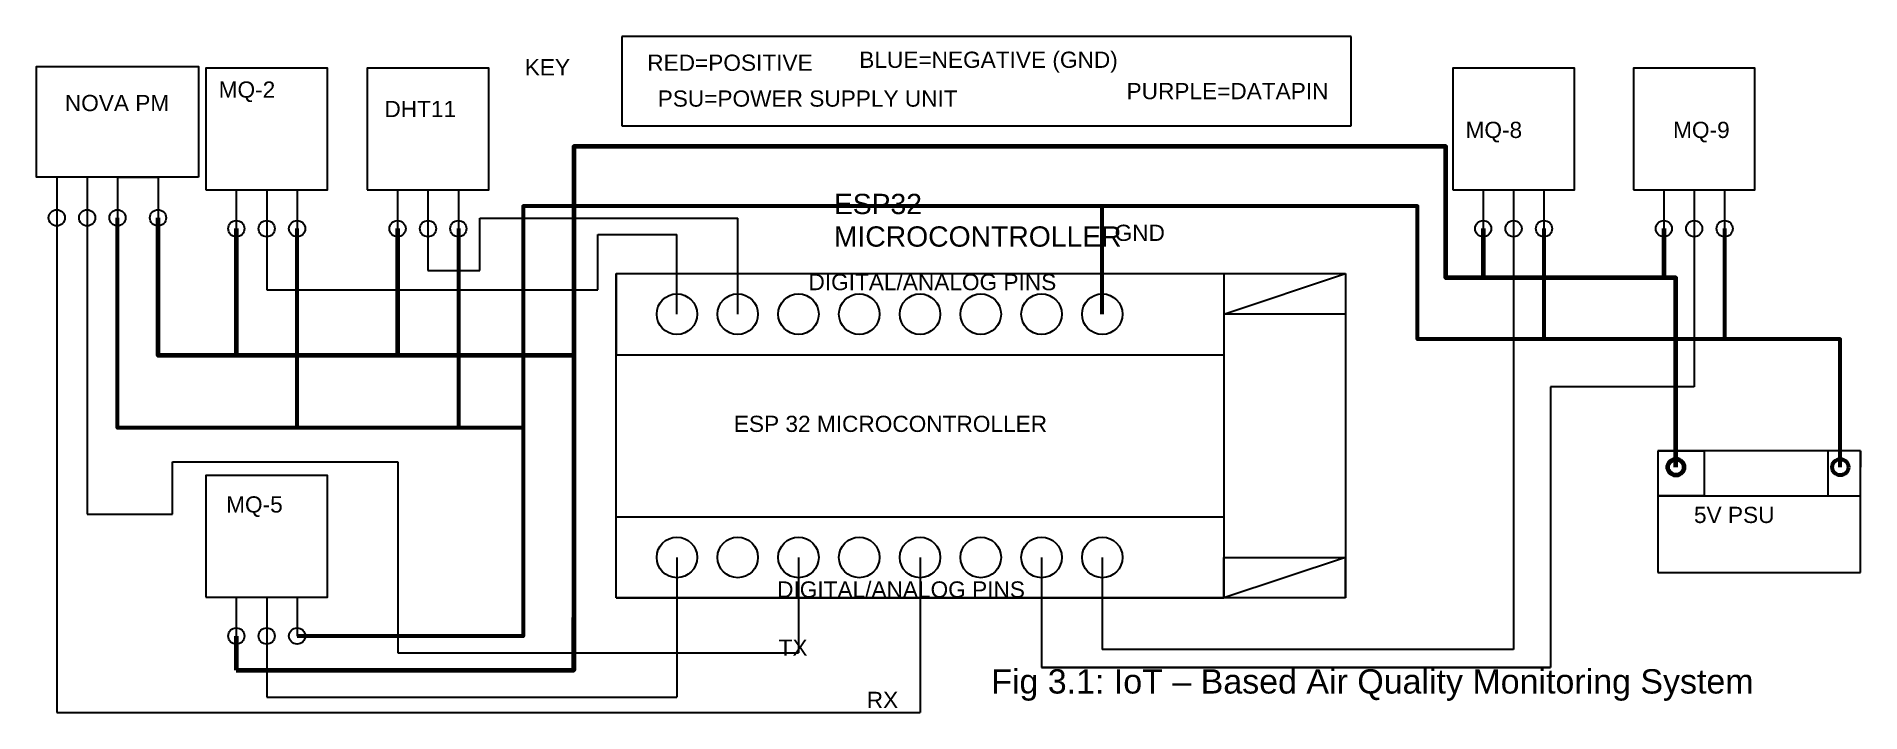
# Model space of a CAD drawing. Header units: inches. Extents: x 7.3 to 52.3, y 5.6 to 22.3.
import ezdxf

# ---------------------------------------------------------------- set-up
doc = ezdxf.new("R2010")
doc.units = ezdxf.units.IN
doc.header["$MEASUREMENT"] = 0
doc.layers.get('0').update_dxf_attribs({"color": 80, "lineweight": 30, "true_color": 0x3fff00})
for name, color, linetype, lineweight in [('data', 6, 'Continuous', 30), ('ground', 140, 'Continuous', 60), ('sensor ground', 140, 'Continuous', 60), ('sensor vcc', 1, 'Continuous', 158), ('vcc', 1, 'Continuous', 200)]:
    doc.layers.add(name, color=color, linetype=linetype, lineweight=lineweight)
doc.styles.get("Standard").update_dxf_attribs({"font": 'arial.ttf'})

msp = doc.modelspace()

# ---------------------------------------------------------------- linework, layer by layer
for p, q in [((21.743, 22.322), (21.743, 20.122)), ((39.743, 22.322), (21.743, 22.322)), ((39.743, 20.122), (39.743, 22.322)), ((21.743, 20.122), (39.743, 20.122)), ((8.545, 18.85), (7.795, 18.85)), ((7.795, 18.85), (7.795, 17.85)), ((9.295, 18.85), (8.545, 18.85)), ((8.545, 18.85), (8.545, 17.85)), ((9.295, 18.85), (9.295, 17.85)), ((9.295, 18.85), (10.295, 18.85)), ((10.295, 18.85), (10.295, 17.85)), ((11.477, 18.54), (12.977, 18.54)), ((11.477, 18.54), (12.227, 18.54)), ((12.227, 18.54), (12.227, 17.583)), ((12.977, 18.54), (12.977, 17.583)), ((12.977, 18.54), (13.727, 18.54)), ((13.727, 18.54), (13.727, 17.583)), ((15.458, 18.54), (16.958, 18.54)), ((15.458, 18.54), (16.208, 18.54)), ((16.208, 18.54), (16.208, 17.583)), ((16.958, 18.54), (16.958, 17.583)), ((16.958, 18.54), (17.708, 18.54)), ((17.708, 18.54), (17.708, 17.583)), ((42.254, 18.54), (43.754, 18.54)), ((42.254, 18.54), (43.004, 18.54)), ((43.004, 18.54), (43.004, 17.583)), ((43.754, 18.54), (43.754, 17.583)), ((43.754, 18.54), (44.504, 18.54)), ((44.504, 18.54), (44.504, 17.583)), ((46.713, 18.54), (48.213, 18.54)), ((46.713, 18.54), (47.463, 18.54)), ((47.463, 18.54), (47.463, 17.583)), ((48.213, 18.54), (48.213, 17.583)), ((48.213, 18.54), (48.963, 18.54)), ((48.963, 18.54), (48.963, 17.583)), ((12.977, 17.583), (12.977, 16.074)), ((21.603, 16.473), (36.603, 16.473)), ((21.603, 8.473), (21.603, 16.473)), ((21.603, 16.473), (24.603, 16.473)), ((21.603, 16.473), (21.603, 14.473)), ((21.603, 16.473), (23.103, 16.473)), ((36.603, 16.473), (36.603, 8.473)), ((36.603, 16.473), (39.603, 16.473)), ((36.603, 16.473), (36.603, 15.473)), ((36.603, 15.473), (39.603, 16.473)), ((39.603, 16.473), (39.603, 8.473)), ((39.603, 16.473), (39.603, 15.473)), ((39.603, 15.473), (36.603, 15.473)), ((21.603, 14.473), (36.603, 14.473)), ((47.318, 12.099), (47.318, 9.099)), ((52.318, 12.099), (47.318, 12.099)), ((47.318, 12.099), (47.318, 11.699)), ((47.318, 12.099), (48.46, 12.099)), ((48.46, 12.099), (48.46, 10.994)), ((51.519, 11.699), (51.519, 12.099)), ((52.318, 9.099), (52.318, 12.099)), ((52.318, 12.099), (52.318, 11.699)), ((51.519, 10.994), (51.519, 11.699)), ((48.46, 10.994), (47.318, 10.994)), ((47.318, 10.994), (52.318, 10.994)), ((48.46, 10.994), (51.519, 10.994)), ((21.603, 10.473), (36.603, 10.473)), ((39.603, 9.473), (36.603, 8.473)), ((36.603, 8.473), (36.603, 9.473)), ((36.603, 9.473), (39.603, 9.473)), ((39.603, 8.473), (39.603, 9.473)), ((47.318, 9.099), (52.318, 9.099)), ((11.477, 8.491), (12.977, 8.491)), ((11.477, 8.491), (12.227, 8.491)), ((12.227, 8.491), (12.227, 7.534)), ((12.977, 8.491), (12.977, 7.534)), ((12.977, 8.491), (13.727, 8.491)), ((13.727, 8.491), (13.727, 7.534)), ((36.603, 8.473), (21.603, 8.473)), ((21.603, 8.473), (24.603, 8.473)), ((21.603, 8.473), (36.603, 8.473)), ((39.603, 8.473), (36.603, 8.473)), ((44.664, 6.761), (32.103, 6.761)), ((33.643, 7.203), (33.643, 7.203))]:
    msp.add_line(p, q)
for points in [[(11.295, 18.85), (7.295, 18.85), (7.295, 21.586), (11.295, 21.586)], [(11.477, 18.54), (14.477, 18.54), (14.477, 21.54), (11.477, 21.54)], [(15.458, 18.54), (18.458, 18.54), (18.458, 21.54), (15.458, 21.54)], [(42.254, 18.54), (45.254, 18.54), (45.254, 21.54), (42.254, 21.54)], [(46.713, 18.54), (49.713, 18.54), (49.713, 21.54), (46.713, 21.54)], [(11.477, 8.491), (14.477, 8.491), (14.477, 11.491), (11.477, 11.491)]]:
    msp.add_lwpolyline(points, close=True)
for centre, radius in [((7.795, 17.85), 0.2), ((8.545, 17.85), 0.2), ((9.295, 17.85), 0.2), ((10.295, 17.85), 0.2), ((12.227, 17.583), 0.2), ((12.977, 17.583), 0.2), ((13.727, 17.583), 0.2), ((16.208, 17.583), 0.2), ((16.958, 17.583), 0.2), ((17.708, 17.583), 0.2), ((43.004, 17.583), 0.2), ((43.754, 17.583), 0.2), ((44.504, 17.583), 0.2), ((47.463, 17.583), 0.2), ((48.213, 17.583), 0.2), ((48.963, 17.583), 0.2), ((23.103, 15.473), 0.5), ((24.603, 15.473), 0.5), ((26.103, 15.473), 0.5), ((27.603, 15.473), 0.5), ((29.103, 15.473), 0.5), ((30.603, 15.473), 0.5), ((32.103, 15.473), 0.5), ((33.603, 15.473), 0.5), ((23.103, 9.473), 0.5), ((24.603, 9.473), 0.5), ((26.103, 9.473), 0.5), ((27.603, 9.473), 0.5), ((29.103, 9.473), 0.5), ((30.603, 9.473), 0.5), ((32.103, 9.473), 0.5), ((33.603, 9.473), 0.5), ((12.227, 7.534), 0.2), ((12.977, 7.534), 0.2), ((13.727, 7.534), 0.2)]:
    msp.add_circle(centre, radius)
at = {"layer": 'data'}
for p, q in [((7.795, 17.85), (7.795, 5.648)), ((8.545, 17.85), (8.545, 10.543)), ((16.958, 17.583), (16.958, 16.553)), ((18.237, 16.553), (18.237, 17.841)), ((18.237, 17.841), (24.603, 17.841)), ((24.603, 15.473), (24.603, 17.841)), ((43.754, 17.583), (43.754, 7.203)), ((48.213, 17.583), (48.213, 13.681)), ((21.149, 16.074), (21.149, 17.436)), ((21.149, 17.436), (23.103, 17.436)), ((23.103, 15.473), (23.103, 17.436)), ((16.958, 16.553), (18.237, 16.553)), ((12.977, 16.074), (21.149, 16.074)), ((48.213, 13.681), (44.664, 13.681)), ((44.664, 13.681), (44.664, 6.761)), ((10.649, 10.543), (10.649, 11.832)), ((10.649, 11.832), (16.214, 11.832)), ((16.214, 11.832), (16.214, 7.12)), ((8.545, 10.543), (10.649, 10.543)), ((23.103, 9.473), (23.103, 6.025)), ((26.103, 9.473), (26.103, 7.12)), ((29.103, 9.473), (29.103, 5.648)), ((32.103, 9.473), (32.103, 6.761)), ((33.603, 9.473), (33.603, 7.203)), ((12.977, 7.534), (12.977, 6.025)), ((16.214, 7.12), (26.103, 7.12)), ((32.103, 6.761), (44.664, 6.761)), ((43.754, 7.203), (33.603, 7.203)), ((12.977, 6.025), (23.103, 6.025)), ((7.795, 5.648), (29.103, 5.648))]:
    msp.add_line(p, q, dxfattribs=at)
at = {"layer": 'ground'}
msp.add_line((33.603, 15.473), (33.603, 18.135), dxfattribs=at)
for points in [[(51.818, 11.699), (51.818, 14.859), (41.384, 14.859), (41.384, 18.135), (19.306, 18.135), (19.306, 7.534), (13.727, 7.534)], [(13.727, 12.669), (9.295, 12.669), (9.295, 17.85)], [(19.306, 12.669), (13.727, 12.669), (13.727, 17.583)]]:
    msp.add_lwpolyline(points, dxfattribs=at)
msp.add_circle((51.818, 11.699), 0.2, dxfattribs=at)
at = {"layer": 'sensor ground'}
for p, q in [((17.708, 17.583), (17.708, 12.669)), ((44.504, 17.583), (44.504, 14.859)), ((48.963, 17.583), (48.963, 14.859))]:
    msp.add_line(p, q, dxfattribs=at)
at = {"layer": 'sensor vcc'}
for p, q in [((12.227, 17.583), (12.227, 14.454)), ((16.208, 17.583), (16.208, 14.454)), ((43.004, 17.583), (43.004, 16.369)), ((47.463, 17.583), (47.463, 16.369)), ((12.227, 7.534), (12.227, 6.688))]:
    msp.add_line(p, q, dxfattribs=at)
at = {"layer": 'vcc'}
for points in [[(47.76, 11.699), (47.76, 16.369), (42.084, 16.369), (42.084, 19.608), (20.559, 19.608), (20.559, 9.301), (20.559, 6.688)], [(20.559, 14.454), (12.227, 14.454), (10.295, 14.454), (10.295, 17.85)], [(12.227, 6.688), (20.559, 6.688), (20.559, 7.994)]]:
    msp.add_lwpolyline(points, dxfattribs=at)
msp.add_circle((47.76, 11.699), 0.2, dxfattribs=at)

# ---------------------------------------------------------------- texts
for s, p in [('KEY', (19.347, 21.365)), ('RED=POSITIVE', (22.37, 21.476)), ('BLUE=NEGATIVE (GND) ', (27.604, 21.549)), ('MQ-2', (11.792, 20.813)), ('PURPLE=DATAPIN', (34.201, 20.776)), ('NOVA PM', (7.995, 20.482)), ('DHT11', (15.883, 20.335)), ('PSU=POWER SUPPLY UNIT', (22.628, 20.592)), ('MQ-8', (42.568, 19.819)), ('MQ-9', (47.691, 19.819)), ('GND', (33.906, 17.28)), ('DIGITAL/ANALOG PINS', (26.35, 16.065)), ('ESP 32 MICROCONTROLLER', (24.508, 12.568)), ('MQ-5', (11.976, 10.58)), ('5V PSU', (48.207, 10.322)), ('DIGITAL/ANALOG PINS', (25.576, 8.482)), ('TX', (25.613, 7.046)), ('RX', (27.788, 5.758))]:
    msp.add_text(s, height=0.4).set_placement(p)
at = {"layer": 'data'}
for s, height, p in [('ESP32 ', 0.5, (26.977, 17.942)), ('MICROCONTROLLER', 0.5, (26.977, 17.139)), ('Fig 3.1: IoT – Based Air Quality Monitoring System', 0.6, (30.86, 6.115))]:
    msp.add_text(s, height=height, dxfattribs=at).set_placement(p)

doc.saveas('drawing.dxf')
